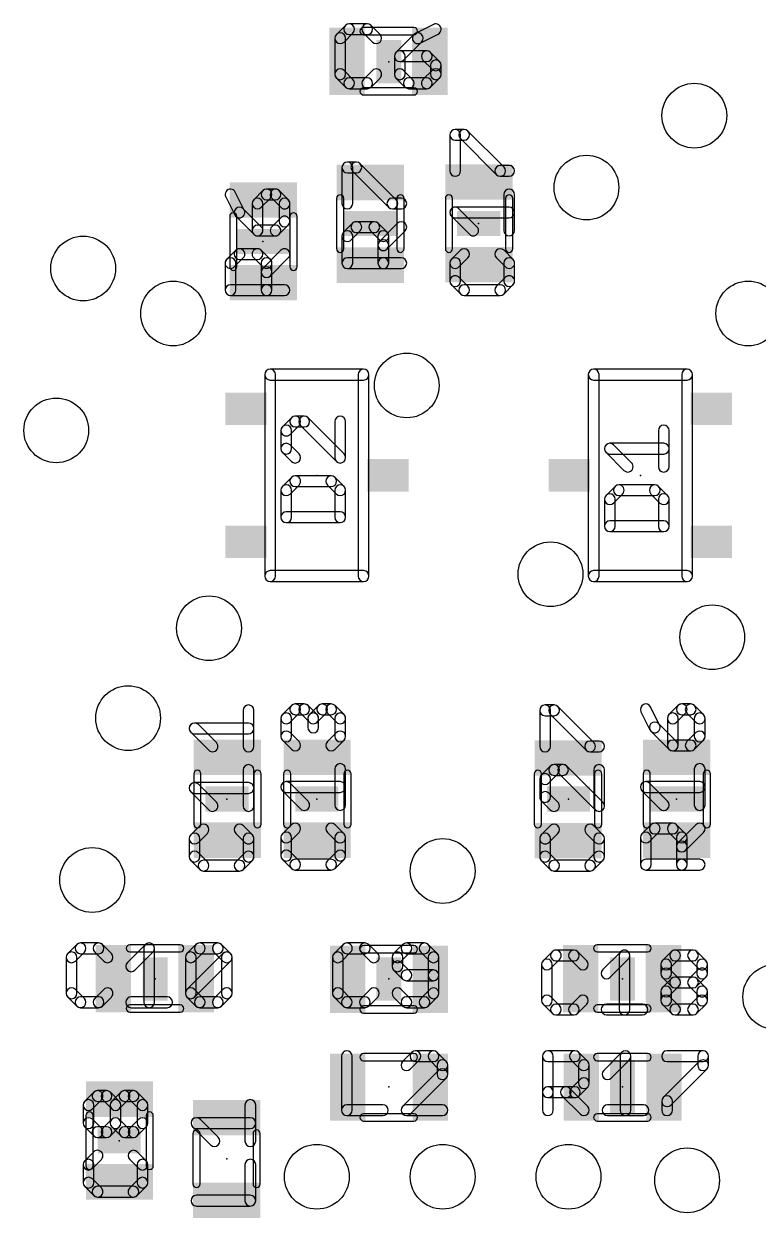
# Model space of a CAD drawing. Extents: x -17 to 91, y -42 to 60.
# Drawn here: x 17.96 to 28.33, y 17.96 to 34.82 of the extents above; entities that cross this region are included whole.
import ezdxf

# ---------------------------------------------------------------- set-up
doc = ezdxf.new("R2010")
doc.units = 0
for name, color, linetype in [('125', 2, 'CONTINUOUS'), ('18', 82, 'CONTINUOUS'), ('21', 253, 'CONTINUOUS'), ('23', 7, 'CONTINUOUS'), ('51', 253, 'CONTINUOUS')]:
    doc.layers.add(name, color=color, linetype=linetype)

# ---------------------------------------------------------------- blocks, each defined once
blk = doc.blocks.new('RECT')
blk.add_solid([(-0.5, -0.5), (0.5, -0.5), (-0.5, 0.5), (0.5, 0.5)])
blk = doc.blocks.new('ROUNDV')
blk.add_circle((0, 0), 0.5)

msp = doc.modelspace()

# ---------------------------------------------------------------- linework, layer by layer
at = {"layer": '125'}
for points in [[(22.5013, 34.8017), (22.3743, 34.6747, 1), (22.4817, 34.5673), (22.6087, 34.6943, 1)], [(22.81, 34.824), (22.555, 34.824, 1), (22.555, 34.672), (22.81, 34.672, 1)], [(22.9907, 34.6747), (22.8637, 34.8017, 1), (22.7563, 34.6943), (22.8833, 34.5673, 1)], [(23.7451, 34.816), (23.4901, 34.689, 1), (23.5579, 34.553), (23.8129, 34.68, 1)], [(22.352, 34.621), (22.352, 34.112, 1), (22.504, 34.112), (22.504, 34.621, 1)], [(23.4703, 34.6747), (23.2163, 34.4207, 1), (23.3237, 34.3133), (23.5777, 34.5673, 1)], [(23.194, 34.367), (23.194, 34.112, 1), (23.346, 34.112), (23.346, 34.367, 1)], [(23.651, 34.443), (23.27, 34.443, 1), (23.27, 34.291), (23.651, 34.291, 1)], [(23.8327, 34.2927), (23.7047, 34.4207, 1), (23.5973, 34.3133), (23.7253, 34.1853, 1)], [(23.855, 34.112), (23.855, 34.239, 1), (23.703, 34.239), (23.703, 34.112, 1)], [(22.3743, 34.0583), (22.5013, 33.9313, 1), (22.6087, 34.0387), (22.4817, 34.1657, 1)], [(22.8637, 33.9313), (22.9907, 34.0583, 1), (22.8833, 34.1657), (22.7563, 34.0387, 1)], [(23.2163, 34.0583), (23.3433, 33.9313, 1), (23.4507, 34.0387), (23.3237, 34.1657, 1)], [(23.7045, 33.931), (23.8325, 34.058, 1), (23.7255, 34.166), (23.5975, 34.039, 1)], [(22.555, 33.909), (22.81, 33.909, 1), (22.81, 34.061), (22.555, 34.061, 1)], [(23.397, 33.909), (23.651, 33.909, 1), (23.651, 34.061), (23.397, 34.061, 1)], [(24.129, 32.748), (24.129, 33.257, 1), (23.977, 33.257), (23.977, 32.748, 1)], [(24.053, 33.181), (24.18, 33.181, 1), (24.18, 33.333), (24.053, 33.333, 1)], [(24.1263, 33.2033), (24.6353, 32.6943, 1), (24.7427, 32.8017), (24.2337, 33.3107, 1)], [(22.605, 32.287), (22.605, 32.796, 1), (22.453, 32.796), (22.453, 32.287, 1)], [(22.529, 32.72), (22.656, 32.72, 1), (22.656, 32.872), (22.529, 32.872, 1)], [(22.6023, 32.7423), (23.1113, 32.2333, 1), (23.2187, 32.3407), (22.7097, 32.8497, 1)], [(24.689, 32.672), (24.816, 32.672, 1), (24.816, 32.824), (24.689, 32.824, 1)], [(20.81, 32.3811), (20.937, 32.1261, 1), (21.073, 32.1939), (20.946, 32.4489, 1)], [(21.3333, 32.4687), (21.2053, 32.3407, 1), (21.3127, 32.2333), (21.4407, 32.3613, 1)], [(21.514, 32.491), (21.387, 32.491, 1), (21.387, 32.339), (21.514, 32.339, 1)], [(21.695, 32.3405), (21.568, 32.4685, 1), (21.46, 32.3615), (21.587, 32.2335, 1)], [(24.892, 31.906), (24.892, 32.415, 1), (24.74, 32.415), (24.74, 31.906, 1)], [(20.9513, 32.1063), (21.2053, 31.8523, 1), (21.3127, 31.9597), (21.0587, 32.2137, 1)], [(21.183, 32.287), (21.183, 31.906, 1), (21.335, 31.906), (21.335, 32.287, 1)], [(21.717, 32.033), (21.717, 32.287, 1), (21.565, 32.287), (21.565, 32.033, 1)], [(23.165, 32.211), (23.292, 32.211, 1), (23.292, 32.363), (23.165, 32.363, 1)], [(24.053, 32.084), (24.816, 32.084, 1), (24.816, 32.236), (24.053, 32.236, 1)], [(24.3607, 31.9597), (24.1067, 32.2137, 1), (23.9993, 32.1063), (24.2533, 31.8523, 1)], [(21.5677, 31.8523), (21.6947, 31.9793, 1), (21.5873, 32.0867), (21.4603, 31.9597, 1)], [(21.259, 31.83), (21.514, 31.83, 1), (21.514, 31.982), (21.259, 31.982, 1)], [(22.605, 31.445), (22.605, 31.827, 1), (22.453, 31.827), (22.453, 31.445, 1)], [(22.5827, 31.7733), (22.7097, 31.9003, 1), (22.6023, 32.0077), (22.4753, 31.8807, 1)], [(22.656, 31.878), (22.91, 31.878, 1), (22.91, 32.03), (22.656, 32.03, 1)], [(22.8565, 31.9), (22.9845, 31.773, 1), (23.0915, 31.881), (22.9635, 32.008, 1)], [(22.962, 31.827), (22.962, 31.699, 1), (23.114, 31.699), (23.114, 31.827, 1)], [(23.0918, 31.6454), (23.3458, 31.9004, 1), (23.2382, 32.0076), (22.9842, 31.7526, 1)], [(22.962, 31.699), (22.962, 31.445, 1), (23.114, 31.445), (23.114, 31.699, 1)], [(20.9317, 31.3923), (21.0587, 31.5193, 1), (20.9513, 31.6267), (20.8243, 31.4997, 1)], [(21.005, 31.497), (21.259, 31.497, 1), (21.259, 31.649), (21.005, 31.649, 1)], [(21.2055, 31.519), (21.3335, 31.392, 1), (21.4405, 31.5), (21.3125, 31.627, 1)], [(21.4408, 31.2644), (21.6948, 31.5194, 1), (21.5872, 31.6266), (21.3332, 31.3716, 1)], [(24.1263, 31.6267), (23.9993, 31.4997, 1), (24.1067, 31.3923), (24.2337, 31.5193, 1)], [(24.8697, 31.4997), (24.7427, 31.6267, 1), (24.6353, 31.5193), (24.7623, 31.3923, 1)], [(20.954, 31.064), (20.954, 31.446, 1), (20.802, 31.446), (20.802, 31.064, 1)], [(21.311, 31.446), (21.311, 31.318, 1), (21.463, 31.318), (21.463, 31.446, 1)], [(21.311, 31.318), (21.311, 31.064, 1), (21.463, 31.064), (21.463, 31.318, 1)], [(23.038, 31.521), (22.529, 31.521, 1), (22.529, 31.369), (23.038, 31.369, 1)], [(23.292, 31.521), (23.038, 31.521, 1), (23.038, 31.369), (23.292, 31.369, 1)], [(23.977, 31.446), (23.977, 31.191, 1), (24.129, 31.191), (24.129, 31.446, 1)], [(24.892, 31.191), (24.892, 31.446, 1), (24.74, 31.446), (24.74, 31.191, 1)], [(23.9993, 31.1373), (24.1263, 31.0103, 1), (24.2337, 31.1177), (24.1067, 31.2447, 1)], [(24.7427, 31.0103), (24.8697, 31.1373, 1), (24.7623, 31.2447), (24.6353, 31.1177, 1)], [(21.387, 31.14), (20.878, 31.14, 1), (20.878, 30.988), (21.387, 30.988, 1)], [(21.641, 31.14), (21.387, 31.14, 1), (21.387, 30.988), (21.641, 30.988, 1)], [(24.18, 30.988), (24.689, 30.988, 1), (24.689, 31.14), (24.18, 31.14, 1)], [(21.7393, 29.2607), (21.6123, 29.1337, 1), (21.7197, 29.0263), (21.8467, 29.1533, 1)], [(21.92, 29.283), (21.793, 29.283, 1), (21.793, 29.131), (21.92, 29.131, 1)], [(22.4818, 28.7517), (21.9738, 29.2607, 1), (21.8662, 29.1533), (22.3742, 28.6443, 1)], [(22.352, 29.207), (22.352, 28.698, 1), (22.504, 28.698), (22.504, 29.207, 1)], [(21.59, 29.08), (21.59, 28.825, 1), (21.742, 28.825), (21.742, 29.08, 1)], [(27.076, 28.571), (27.076, 29.08, 1), (26.924, 29.08), (26.924, 28.571, 1)], [(21.6123, 28.7713), (21.7393, 28.6443, 1), (21.8467, 28.7517), (21.7197, 28.8787, 1)], [(26.238, 28.749), (27, 28.749, 1), (27, 28.901), (26.238, 28.901, 1)], [(26.5457, 28.6247), (26.2917, 28.8787, 1), (26.1843, 28.7713), (26.4383, 28.5173, 1)], [(21.7393, 28.4187), (21.6123, 28.2917, 1), (21.7197, 28.1843), (21.8467, 28.3113, 1)], [(22.301, 28.441), (21.793, 28.441, 1), (21.793, 28.289), (22.301, 28.289, 1)], [(22.4817, 28.2917), (22.3547, 28.4187, 1), (22.2473, 28.3113), (22.3743, 28.1843, 1)], [(21.59, 28.238), (21.59, 27.856, 1), (21.742, 27.856), (21.742, 28.238, 1)], [(22.504, 27.856), (22.504, 28.238, 1), (22.352, 28.238), (22.352, 27.856, 1)], [(26.162, 28.111), (26.162, 27.729, 1), (26.314, 27.729), (26.314, 28.111, 1)], [(26.3113, 28.2917), (26.1843, 28.1647, 1), (26.2917, 28.0573), (26.4187, 28.1843, 1)], [(26.873, 28.314), (26.365, 28.314, 1), (26.365, 28.162), (26.873, 28.162, 1)], [(27.0537, 28.1647), (26.9267, 28.2917, 1), (26.8193, 28.1843), (26.9463, 28.0573, 1)], [(27.076, 27.729), (27.076, 28.111, 1), (26.924, 28.111), (26.924, 27.729, 1)], [(21.666, 27.78), (22.428, 27.78, 1), (22.428, 27.932), (21.666, 27.932, 1)], [(26.238, 27.653), (27, 27.653, 1), (27, 27.805), (26.238, 27.805, 1)], [(21.209, 24.62), (21.209, 25.129, 1), (21.057, 25.129), (21.057, 24.62, 1)], [(21.7197, 24.9623), (21.8467, 25.0893, 1), (21.7393, 25.1967), (21.6123, 25.0697, 1)], [(21.793, 25.067), (21.92, 25.067, 1), (21.92, 25.219), (21.793, 25.219, 1)], [(21.8663, 25.0893), (21.9933, 24.9623, 1), (22.1007, 25.0697), (21.9737, 25.1967, 1)], [(22.1007, 24.9623), (22.2277, 25.0893, 1), (22.1203, 25.1967), (21.9933, 25.0697, 1)], [(22.174, 25.067), (22.301, 25.067, 1), (22.301, 25.219), (22.174, 25.219, 1)], [(22.2473, 25.0893), (22.3743, 24.9623, 1), (22.4817, 25.0697), (22.3547, 25.1967, 1)], [(25.399, 24.62), (25.399, 25.129, 1), (25.247, 25.129), (25.247, 24.62, 1)], [(25.323, 25.053), (25.45, 25.053, 1), (25.45, 25.205), (25.323, 25.205, 1)], [(25.3963, 25.0753), (25.9053, 24.5663, 1), (26.0127, 24.6737), (25.5037, 25.1827, 1)], [(26.678, 25.1091), (26.805, 24.8541, 1), (26.941, 24.9219), (26.814, 25.1769, 1)], [(27.2003, 25.1967), (27.0733, 25.0697, 1), (27.1807, 24.9623), (27.3077, 25.0893, 1)], [(27.381, 25.219), (27.254, 25.219, 1), (27.254, 25.067), (27.381, 25.067, 1)], [(27.5617, 25.0697), (27.4347, 25.1967, 1), (27.3273, 25.0893), (27.4543, 24.9623, 1)], [(21.742, 24.761), (21.742, 25.016, 1), (21.59, 25.016), (21.59, 24.761, 1)], [(21.971, 25.016), (21.971, 24.888, 1), (22.123, 24.888), (22.123, 25.016, 1)], [(22.352, 25.016), (22.352, 24.761, 1), (22.504, 24.761), (22.504, 25.016, 1)], [(26.8193, 24.8343), (27.0733, 24.5803, 1), (27.1807, 24.6877), (26.9267, 24.9417, 1)], [(27.051, 25.016), (27.051, 24.634, 1), (27.203, 24.634), (27.203, 25.016, 1)], [(27.584, 24.761), (27.584, 25.016, 1), (27.432, 25.016), (27.432, 24.761, 1)], [(20.37, 24.798), (21.133, 24.798, 1), (21.133, 24.95), (20.37, 24.95, 1)], [(20.6777, 24.6737), (20.4237, 24.9277, 1), (20.3163, 24.8203), (20.5703, 24.5663, 1)], [(21.8467, 24.6877), (21.7197, 24.8147, 1), (21.6123, 24.7073), (21.7393, 24.5803, 1)], [(22.3743, 24.8147), (22.2473, 24.6877, 1), (22.3547, 24.5803), (22.4817, 24.7073, 1)], [(27.4347, 24.5803), (27.5617, 24.7073, 1), (27.4543, 24.8147), (27.3273, 24.6877, 1)], [(25.959, 24.544), (26.086, 24.544, 1), (26.086, 24.696), (25.959, 24.696, 1)], [(27.127, 24.558), (27.381, 24.558, 1), (27.381, 24.71), (27.127, 24.71, 1)], [(21.209, 23.778), (21.209, 24.287, 1), (21.057, 24.287), (21.057, 23.778, 1)], [(22.504, 23.792), (22.504, 24.301, 1), (22.352, 24.301), (22.352, 23.792, 1)], [(25.396, 24.3405), (25.269, 24.2125, 1), (25.377, 24.1055), (25.504, 24.2335, 1)], [(25.577, 24.363), (25.45, 24.363, 1), (25.45, 24.211), (25.577, 24.211, 1)], [(26.1397, 23.8317), (25.6307, 24.3407, 1), (25.5233, 24.2333), (26.0323, 23.7243, 1)], [(26.01, 24.287), (26.01, 23.778, 1), (26.162, 23.778), (26.162, 24.287, 1)], [(27.584, 23.792), (27.584, 24.301, 1), (27.432, 24.301), (27.432, 23.792, 1)], [(21.666, 23.97), (22.428, 23.97, 1), (22.428, 24.122), (21.666, 24.122, 1)], [(21.9737, 23.8457), (21.7197, 24.0997, 1), (21.6123, 23.9923), (21.8663, 23.7383, 1)], [(25.247, 24.159), (25.247, 23.905, 1), (25.399, 23.905), (25.399, 24.159, 1)], [(26.746, 23.97), (27.508, 23.97, 1), (27.508, 24.122), (26.746, 24.122, 1)], [(27.0537, 23.8457), (26.7997, 24.0997, 1), (26.6923, 23.9923), (26.9463, 23.7383, 1)], [(20.37, 23.956), (21.133, 23.956, 1), (21.133, 24.108), (20.37, 24.108, 1)], [(20.6777, 23.8317), (20.4237, 24.0857, 1), (20.3163, 23.9783), (20.5703, 23.7243, 1)], [(25.2693, 23.8513), (25.3963, 23.7243, 1), (25.5037, 23.8317), (25.3767, 23.9587, 1)], [(20.4433, 23.4987), (20.3163, 23.3717, 1), (20.4237, 23.2643), (20.5507, 23.3913, 1)], [(21.1867, 23.3717), (21.0597, 23.4987, 1), (20.9523, 23.3913), (21.0793, 23.2643, 1)], [(21.7393, 23.5127), (21.6123, 23.3857, 1), (21.7197, 23.2783), (21.8467, 23.4053, 1)], [(22.4817, 23.3857), (22.3547, 23.5127, 1), (22.2473, 23.4053), (22.3743, 23.2783, 1)], [(25.3963, 23.4987), (25.2693, 23.3717, 1), (25.3767, 23.2643), (25.5037, 23.3913, 1)], [(26.1397, 23.3717), (26.0127, 23.4987, 1), (25.9053, 23.3913), (26.0323, 23.2643, 1)], [(26.7997, 23.2783), (26.9267, 23.4053, 1), (26.8193, 23.5127), (26.6923, 23.3857, 1)], [(26.873, 23.383), (27.127, 23.383, 1), (27.127, 23.535), (26.873, 23.535, 1)], [(27.0733, 23.4053), (27.2003, 23.2783, 1), (27.3077, 23.3857), (27.1807, 23.5127, 1)], [(27.3077, 23.1513), (27.5617, 23.4053, 1), (27.4543, 23.5127), (27.2003, 23.2587, 1)], [(20.294, 23.318), (20.294, 23.063, 1), (20.446, 23.063), (20.446, 23.318, 1)], [(21.209, 23.063), (21.209, 23.318, 1), (21.057, 23.318), (21.057, 23.063, 1)], [(21.59, 23.332), (21.59, 23.077, 1), (21.742, 23.077), (21.742, 23.332, 1)], [(22.504, 23.077), (22.504, 23.332, 1), (22.352, 23.332), (22.352, 23.077, 1)], [(25.247, 23.318), (25.247, 23.063, 1), (25.399, 23.063), (25.399, 23.318, 1)], [(26.162, 23.063), (26.162, 23.318, 1), (26.01, 23.318), (26.01, 23.063, 1)], [(26.822, 22.95), (26.822, 23.332, 1), (26.67, 23.332), (26.67, 22.95, 1)], [(27.178, 23.332), (27.178, 23.205, 1), (27.33, 23.205), (27.33, 23.332, 1)], [(27.178, 23.205), (27.178, 22.95, 1), (27.33, 22.95), (27.33, 23.205, 1)], [(20.3163, 23.0093), (20.4433, 22.8823, 1), (20.5507, 22.9897), (20.4237, 23.1167, 1)], [(21.0597, 22.8823), (21.1867, 23.0093, 1), (21.0793, 23.1167), (20.9523, 22.9897, 1)], [(21.6123, 23.0233), (21.7393, 22.8963, 1), (21.8467, 23.0037), (21.7197, 23.1307, 1)], [(22.3547, 22.8963), (22.4817, 23.0233, 1), (22.3743, 23.1307), (22.2473, 23.0037, 1)], [(25.2693, 23.0093), (25.3963, 22.8823, 1), (25.5037, 22.9897), (25.3767, 23.1167, 1)], [(26.0127, 22.8823), (26.1397, 23.0093, 1), (26.0323, 23.1167), (25.9053, 22.9897, 1)], [(20.497, 22.86), (21.006, 22.86, 1), (21.006, 23.012), (20.497, 23.012, 1)], [(21.793, 22.874), (22.301, 22.874, 1), (22.301, 23.026), (21.793, 23.026, 1)], [(25.45, 22.86), (25.959, 22.86, 1), (25.959, 23.012), (25.45, 23.012, 1)], [(27.254, 23.026), (26.746, 23.026, 1), (26.746, 22.874), (27.254, 22.874, 1)], [(27.508, 23.026), (27.254, 23.026, 1), (27.254, 22.874), (27.508, 22.874, 1)], [(18.7053, 21.8217), (18.5783, 21.6947, 1), (18.6857, 21.5873), (18.8127, 21.7143, 1)], [(19.014, 21.844), (18.759, 21.844, 1), (18.759, 21.692), (19.014, 21.692, 1)], [(19.1947, 21.6947), (19.0677, 21.8217, 1), (18.9603, 21.7143), (19.0873, 21.5873, 1)], [(19.5277, 21.4603), (19.7817, 21.7143, 1), (19.6743, 21.8217), (19.4203, 21.5677, 1)], [(19.652, 21.768), (19.652, 21.006, 1), (19.804, 21.006), (19.804, 21.768, 1)], [(20.3697, 21.5873), (20.4967, 21.7143, 1), (20.3893, 21.8217), (20.2623, 21.6947, 1)], [(20.443, 21.692), (20.698, 21.692, 1), (20.698, 21.844), (20.443, 21.844, 1)], [(20.6443, 21.7143), (20.7713, 21.5873, 1), (20.8787, 21.6947), (20.7517, 21.8217, 1)], [(22.4683, 21.8217), (22.3413, 21.6947, 1), (22.4487, 21.5873), (22.5757, 21.7143, 1)], [(22.777, 21.844), (22.522, 21.844, 1), (22.522, 21.692), (22.777, 21.692, 1)], [(22.9577, 21.6947), (22.8307, 21.8217, 1), (22.7233, 21.7143), (22.8503, 21.5873, 1)], [(23.3103, 21.8217), (23.1833, 21.6947, 1), (23.2907, 21.5873), (23.4177, 21.7143, 1)], [(23.619, 21.844), (23.364, 21.844, 1), (23.364, 21.692), (23.619, 21.692, 1)], [(23.7997, 21.6947), (23.6727, 21.8217, 1), (23.5653, 21.7143), (23.6923, 21.5873, 1)], [(18.556, 21.641), (18.556, 21.133, 1), (18.708, 21.133), (18.708, 21.641, 1)], [(20.392, 21.133), (20.392, 21.641, 1), (20.24, 21.641), (20.24, 21.133, 1)], [(20.3697, 21.0792), (20.8787, 21.5872, 1), (20.7713, 21.6948), (20.2623, 21.1868, 1)], [(20.749, 21.641), (20.749, 21.133, 1), (20.901, 21.133), (20.901, 21.641, 1)], [(22.319, 21.641), (22.319, 21.133, 1), (22.471, 21.133), (22.471, 21.641, 1)], [(23.161, 21.641), (23.161, 21.514, 1), (23.313, 21.514), (23.313, 21.641, 1)], [(23.1833, 21.4603), (23.3103, 21.3333, 1), (23.4177, 21.4407), (23.2907, 21.5677, 1)], [(23.822, 21.387), (23.822, 21.641, 1), (23.67, 21.641), (23.67, 21.387, 1)], [(25.273, 21.54), (25.273, 21.031, 1), (25.425, 21.031), (25.425, 21.54, 1)], [(25.4223, 21.7207), (25.2953, 21.5937, 1), (25.4027, 21.4863), (25.5297, 21.6133, 1)], [(25.731, 21.743), (25.476, 21.743, 1), (25.476, 21.591), (25.731, 21.591, 1)], [(25.9117, 21.5937), (25.7847, 21.7207, 1), (25.6773, 21.6133), (25.8043, 21.4863, 1)], [(26.2447, 21.3593), (26.4987, 21.6133, 1), (26.3913, 21.7207), (26.1373, 21.4667, 1)], [(26.369, 21.667), (26.369, 20.904, 1), (26.521, 20.904), (26.521, 21.667, 1)], [(27.109, 21.413), (27.109, 21.54, 1), (26.957, 21.54), (26.957, 21.413, 1)], [(27.0867, 21.4863), (27.2137, 21.6133, 1), (27.1063, 21.7207), (26.9793, 21.5937, 1)], [(27.16, 21.591), (27.414, 21.591, 1), (27.414, 21.743), (27.16, 21.743, 1)], [(27.3605, 21.613), (27.4885, 21.486, 1), (27.5955, 21.594), (27.4675, 21.721, 1)], [(27.466, 21.54), (27.466, 21.413, 1), (27.618, 21.413), (27.618, 21.54, 1)], [(23.364, 21.311), (23.746, 21.311, 1), (23.746, 21.463), (23.364, 21.463, 1)], [(23.822, 21.133), (23.822, 21.387, 1), (23.67, 21.387), (23.67, 21.133, 1)], [(27.2137, 21.3397), (27.0867, 21.4667, 1), (26.9793, 21.3593), (27.1063, 21.2323, 1)], [(27.4885, 21.467), (27.3605, 21.34, 1), (27.4675, 21.232), (27.5955, 21.359, 1)], [(27.087, 21.1045), (27.214, 21.2325, 1), (27.106, 21.3395), (26.979, 21.2115, 1)], [(27.16, 21.21), (27.414, 21.21, 1), (27.414, 21.362), (27.16, 21.362, 1)], [(27.3603, 21.2323), (27.4883, 21.1043, 1), (27.5957, 21.2117), (27.4677, 21.3397, 1)], [(18.5783, 21.0793), (18.7053, 20.9523, 1), (18.8127, 21.0597), (18.6857, 21.1867, 1)], [(19.0677, 20.9523), (19.1947, 21.0793, 1), (19.0873, 21.1867), (18.9603, 21.0597, 1)], [(20.4967, 21.0597), (20.3697, 21.1867, 1), (20.2623, 21.0793), (20.3893, 20.9523, 1)], [(20.7713, 21.1867), (20.6443, 21.0597, 1), (20.7517, 20.9523), (20.8787, 21.0793, 1)], [(22.3413, 21.0793), (22.4683, 20.9523, 1), (22.5757, 21.0597), (22.4487, 21.1867, 1)], [(22.8307, 20.9523), (22.9577, 21.0793, 1), (22.8503, 21.1867), (22.7233, 21.0597, 1)], [(23.1833, 21.0793), (23.3103, 20.9523, 1), (23.4177, 21.0597), (23.2907, 21.1867, 1)], [(23.6727, 20.9523), (23.7997, 21.0793, 1), (23.6923, 21.1867), (23.5653, 21.0597, 1)], [(25.2953, 20.9773), (25.4223, 20.8503, 1), (25.5297, 20.9577), (25.4027, 21.0847, 1)], [(25.7847, 20.8503), (25.9117, 20.9773, 1), (25.8043, 21.0847), (25.6773, 20.9577, 1)], [(27.109, 21.031), (27.109, 21.158, 1), (26.957, 21.158), (26.957, 21.031, 1)], [(27.2137, 20.9577), (27.0867, 21.0847, 1), (26.9793, 20.9773), (27.1063, 20.8503, 1)], [(27.4885, 21.085), (27.3605, 20.958, 1), (27.4675, 20.85), (27.5955, 20.977, 1)], [(27.466, 21.158), (27.466, 21.031, 1), (27.618, 21.031), (27.618, 21.158, 1)], [(18.759, 20.93), (19.014, 20.93, 1), (19.014, 21.082), (18.759, 21.082, 1)], [(19.474, 20.93), (19.983, 20.93, 1), (19.983, 21.082), (19.474, 21.082, 1)], [(20.698, 21.082), (20.443, 21.082, 1), (20.443, 20.93), (20.698, 20.93, 1)], [(22.522, 20.93), (22.777, 20.93, 1), (22.777, 21.082), (22.522, 21.082, 1)], [(23.364, 20.93), (23.619, 20.93, 1), (23.619, 21.082), (23.364, 21.082, 1)], [(25.476, 20.828), (25.731, 20.828, 1), (25.731, 20.98), (25.476, 20.98, 1)], [(26.191, 20.828), (26.7, 20.828, 1), (26.7, 20.98), (26.191, 20.98, 1)], [(27.414, 20.98), (27.16, 20.98, 1), (27.16, 20.828), (27.414, 20.828, 1)], [(22.446, 20.244), (22.446, 19.482, 1), (22.598, 19.482), (22.598, 20.244, 1)], [(23.4373, 20.2977), (23.3103, 20.1707, 1), (23.4177, 20.0633), (23.5447, 20.1903, 1)], [(23.746, 20.32), (23.491, 20.32, 1), (23.491, 20.168), (23.746, 20.168, 1)], [(23.9267, 20.1707), (23.7997, 20.2977, 1), (23.6923, 20.1903), (23.8193, 20.0633, 1)], [(25.439, 19.736), (25.439, 20.244, 1), (25.287, 20.244), (25.287, 19.736, 1)], [(25.363, 20.168), (25.745, 20.168, 1), (25.745, 20.32), (25.363, 20.32, 1)], [(25.6913, 20.1903), (25.8183, 20.0633, 1), (25.9257, 20.1707), (25.7987, 20.2977, 1)], [(26.2587, 19.9363), (26.5127, 20.1903, 1), (26.4053, 20.2977), (26.1513, 20.0437, 1)], [(26.383, 20.244), (26.383, 19.482, 1), (26.535, 19.482), (26.535, 20.244, 1)], [(27.047, 20.168), (27.556, 20.168, 1), (27.556, 20.32), (27.047, 20.32, 1)], [(27.48, 20.244), (27.48, 20.117, 1), (27.632, 20.117), (27.632, 20.244, 1)], [(23.949, 19.99), (23.949, 20.117, 1), (23.797, 20.117), (23.797, 19.99, 1)], [(25.796, 20.117), (25.796, 19.863, 1), (25.948, 19.863), (25.948, 20.117, 1)], [(27.5023, 20.1708), (26.9933, 19.6628, 1), (27.1007, 19.5552), (27.6097, 20.0632, 1)], [(23.4177, 19.4282), (23.9267, 19.9362, 1), (23.8193, 20.0438), (23.3103, 19.5358, 1)], [(25.8183, 19.9167), (25.6913, 19.7897, 1), (25.7987, 19.6823), (25.9257, 19.8093, 1)], [(18.9257, 19.5013), (19.0527, 19.6283, 1), (18.9453, 19.7357), (18.8183, 19.6087, 1)], [(18.999, 19.606), (19.126, 19.606, 1), (19.126, 19.758), (18.999, 19.758, 1)], [(19.0723, 19.6283), (19.1993, 19.5013, 1), (19.3067, 19.6087), (19.1797, 19.7357, 1)], [(19.3067, 19.5013), (19.4337, 19.6283, 1), (19.3263, 19.7357), (19.1993, 19.6087, 1)], [(19.38, 19.606), (19.507, 19.606, 1), (19.507, 19.758), (19.38, 19.758, 1)], [(19.4533, 19.6283), (19.5803, 19.5013, 1), (19.6877, 19.6087), (19.5607, 19.7357, 1)], [(25.439, 19.482), (25.439, 19.736, 1), (25.287, 19.736), (25.287, 19.482, 1)], [(25.618, 19.812), (25.363, 19.812, 1), (25.363, 19.66), (25.618, 19.66, 1)], [(25.745, 19.812), (25.618, 19.812, 1), (25.618, 19.66), (25.745, 19.66, 1)], [(25.5643, 19.6823), (25.8183, 19.4283, 1), (25.9257, 19.5357), (25.6717, 19.7897, 1)], [(18.948, 19.3), (18.948, 19.555, 1), (18.796, 19.555), (18.796, 19.3, 1)], [(19.329, 19.3), (19.329, 19.555, 1), (19.177, 19.555), (19.177, 19.3, 1)], [(19.558, 19.555), (19.558, 19.3, 1), (19.71, 19.3), (19.71, 19.555, 1)], [(21.234, 19.046), (21.234, 19.555, 1), (21.082, 19.555), (21.082, 19.046, 1)], [(26.971, 19.609), (26.971, 19.482, 1), (27.123, 19.482), (27.123, 19.609, 1)], [(22.522, 19.406), (23.031, 19.406, 1), (23.031, 19.558), (22.522, 19.558, 1)], [(23.873, 19.558), (23.364, 19.558, 1), (23.364, 19.406), (23.873, 19.406, 1)], [(26.205, 19.406), (26.714, 19.406, 1), (26.714, 19.558), (26.205, 19.558, 1)], [(19.0527, 19.2267), (18.9257, 19.3537, 1), (18.8183, 19.2463), (18.9453, 19.1193, 1)], [(19.126, 19.249), (18.999, 19.249, 1), (18.999, 19.097), (19.126, 19.097, 1)], [(19.1993, 19.3537), (19.0723, 19.2267, 1), (19.1797, 19.1193), (19.3067, 19.2463, 1)], [(19.4337, 19.2267), (19.3067, 19.3537, 1), (19.1993, 19.2463), (19.3263, 19.1193, 1)], [(19.507, 19.249), (19.38, 19.249, 1), (19.38, 19.097), (19.507, 19.097, 1)], [(19.5803, 19.3537), (19.4533, 19.2267, 1), (19.5607, 19.1193), (19.6877, 19.2463, 1)], [(20.396, 19.224), (21.158, 19.224, 1), (21.158, 19.376), (20.396, 19.376, 1)], [(20.7037, 19.0997), (20.4497, 19.3537, 1), (20.3423, 19.2463), (20.5963, 18.9923, 1)], [(18.9453, 18.8937), (18.8183, 18.7667, 1), (18.9257, 18.6593), (19.0527, 18.7863, 1)], [(19.6877, 18.7667), (19.5607, 18.8937, 1), (19.4533, 18.7863), (19.5803, 18.6593, 1)], [(18.796, 18.713), (18.796, 18.458, 1), (18.948, 18.458), (18.948, 18.713, 1)], [(19.71, 18.458), (19.71, 18.713, 1), (19.558, 18.713), (19.558, 18.458, 1)], [(21.234, 18.204), (21.234, 18.713, 1), (21.082, 18.713), (21.082, 18.204, 1)], [(18.8183, 18.4043), (18.9453, 18.2773, 1), (19.0527, 18.3847), (18.9257, 18.5117, 1)], [(18.999, 18.255), (19.507, 18.255, 1), (19.507, 18.407), (18.999, 18.407, 1)], [(19.5607, 18.2773), (19.6877, 18.4043, 1), (19.5803, 18.5117), (19.4533, 18.3847, 1)], [(20.396, 18.128), (21.158, 18.128, 1), (21.158, 18.28), (20.396, 18.28, 1)]]:
    msp.add_lwpolyline(points, format="xyb", close=True, dxfattribs=at)
at = {"layer": '23'}
for p in [(23.114, 34.29), (22.86, 32.004), (24.384, 32.004), (21.336, 31.75), (22.098, 28.448), (26.67, 28.448), (20.828, 23.876), (22.098, 23.876), (25.654, 23.876), (27.178, 23.876), (19.812, 21.336), (23.114, 21.336), (26.416, 21.336), (23.114, 19.812), (26.416, 19.812), (19.304, 19.05), (20.828, 18.796)]:
    msp.add_point(p, dxfattribs=at)
at = {"layer": '51'}
for points in [[(22.758, 34.6712), (23.47, 34.6712, 1), (23.47, 34.7728), (22.758, 34.7728, 1)], [(22.758, 33.8202), (23.47, 33.8202, 1), (23.47, 33.9218), (22.758, 33.9218, 1)], [(22.4788, 31.648), (22.4788, 32.36, 1), (22.3772, 32.36), (22.3772, 31.648, 1)], [(23.3298, 31.648), (23.3298, 32.36, 1), (23.2282, 32.36), (23.2282, 31.648, 1)], [(23.9142, 32.36), (23.9142, 31.648, 1), (24.0158, 31.648), (24.0158, 32.36, 1)], [(24.7652, 32.36), (24.7652, 31.648, 1), (24.8668, 31.648), (24.8668, 32.36, 1)], [(20.8662, 32.106), (20.8662, 31.394, 1), (20.9678, 31.394), (20.9678, 32.106, 1)], [(21.7172, 32.106), (21.7172, 31.394, 1), (21.8188, 31.394), (21.8188, 32.106, 1)], [(21.5138, 27.0256), (21.5138, 29.8704, 1), (21.3614, 29.8704), (21.3614, 27.0256, 1)], [(21.4376, 29.7942), (22.7584, 29.7942, 1), (22.7584, 29.9466), (21.4376, 29.9466, 1)], [(22.6822, 29.8704), (22.6822, 27.0256, 1), (22.8346, 27.0256), (22.8346, 29.8704, 1)], [(26.0096, 29.7942), (27.3304, 29.7942, 1), (27.3304, 29.9466), (26.0096, 29.9466, 1)], [(26.0858, 27.0256), (26.0858, 29.8704, 1), (25.9334, 29.8704), (25.9334, 27.0256, 1)], [(27.2542, 29.8704), (27.2542, 27.0256, 1), (27.4066, 27.0256), (27.4066, 29.8704, 1)], [(22.7584, 27.1018), (21.4376, 27.1018, 1), (21.4376, 26.9494), (22.7584, 26.9494, 1)], [(27.3304, 27.1018), (26.0096, 27.1018, 1), (26.0096, 26.9494), (27.3304, 26.9494, 1)], [(20.3582, 24.232), (20.3582, 23.52, 1), (20.4598, 23.52), (20.4598, 24.232, 1)], [(21.2092, 24.232), (21.2092, 23.52, 1), (21.3108, 23.52), (21.3108, 24.232, 1)], [(21.6282, 24.232), (21.6282, 23.52, 1), (21.7298, 23.52), (21.7298, 24.232, 1)], [(22.4792, 24.232), (22.4792, 23.52, 1), (22.5808, 23.52), (22.5808, 24.232, 1)], [(25.2728, 23.52), (25.2728, 24.232, 1), (25.1712, 24.232), (25.1712, 23.52, 1)], [(26.1238, 23.52), (26.1238, 24.232, 1), (26.0222, 24.232), (26.0222, 23.52, 1)], [(26.7082, 24.232), (26.7082, 23.52, 1), (26.8098, 23.52), (26.8098, 24.232, 1)], [(27.5592, 24.232), (27.5592, 23.52, 1), (27.6608, 23.52), (27.6608, 24.232, 1)], [(19.456, 21.7172), (20.168, 21.7172, 1), (20.168, 21.8188), (19.456, 21.8188, 1)], [(23.47, 21.8058), (22.758, 21.8058, 1), (22.758, 21.7042), (23.47, 21.7042, 1)], [(26.06, 21.7172), (26.772, 21.7172, 1), (26.772, 21.8188), (26.06, 21.8188, 1)], [(19.456, 20.8662), (20.168, 20.8662, 1), (20.168, 20.9678), (19.456, 20.9678, 1)], [(23.47, 20.9548), (22.758, 20.9548, 1), (22.758, 20.8532), (23.47, 20.8532, 1)], [(26.06, 20.8662), (26.772, 20.8662, 1), (26.772, 20.9678), (26.06, 20.9678, 1)], [(23.47, 20.2818), (22.758, 20.2818, 1), (22.758, 20.1802), (23.47, 20.1802, 1)], [(26.772, 20.2818), (26.06, 20.2818, 1), (26.06, 20.1802), (26.772, 20.1802, 1)], [(18.8342, 19.406), (18.8342, 18.694, 1), (18.9358, 18.694), (18.9358, 19.406, 1)], [(19.6852, 19.406), (19.6852, 18.694, 1), (19.7868, 18.694), (19.7868, 19.406, 1)], [(23.47, 19.4308), (22.758, 19.4308, 1), (22.758, 19.3292), (23.47, 19.3292, 1)], [(26.772, 19.4308), (26.06, 19.4308, 1), (26.06, 19.3292), (26.772, 19.3292, 1)], [(20.4468, 18.44), (20.4468, 19.152, 1), (20.3452, 19.152), (20.3452, 18.44, 1)], [(21.2978, 18.44), (21.2978, 19.152, 1), (21.1962, 19.152), (21.1962, 18.44, 1)]]:
    msp.add_lwpolyline(points, format="xyb", close=True, dxfattribs=at)

# ---------------------------------------------------------------- block references
at = {"layer": '18', "xscale": 0.9144, "yscale": 0.9144}
for p in [(27.432, 33.528), (25.908, 32.512), (18.796, 31.369), (20.066, 30.734), (28.194, 30.734), (23.368, 29.718), (18.415, 29.083), (25.4, 27.051), (20.574, 26.289), (27.686, 26.162), (19.431, 25.019), (23.876, 22.86), (18.923, 22.733), (28.575, 21.082), (22.098, 18.542), (23.876, 18.542), (25.654, 18.542), (27.3304, 18.4912)]:
    msp.add_blockref('ROUNDV', p, dxfattribs=at)
at = {"layer": '21', "xscale": 0.3556, "yscale": 0.6096}
for p in [(23.114, 34.29), (19.812, 21.336), (26.416, 21.336)]:
    msp.add_blockref('RECT', p, dxfattribs=at)
at = {"layer": '21', "xscale": 0.3556}
for p, yscale, rotation in [((22.86, 32.004), 0.762, 90), ((24.384, 32.004), 0.6096, 270), ((21.336, 31.75), 0.762, 270), ((20.828, 23.876), 0.6096, 270), ((22.098, 23.876), 0.6096, 270), ((25.654, 23.876), 0.6096, 90), ((27.178, 23.876), 0.762, 270), ((23.114, 21.336), 0.6096, 180), ((26.416, 19.812), 0.762, 180), ((19.304, 19.05), 0.6096, 270)]:
    msp.add_blockref('RECT', p, dxfattribs=dict(at, yscale=yscale, rotation=rotation))
at = {"layer": '51', "xscale": 0.5001, "yscale": 0.95}
for p in [(22.5259, 34.2951), (23.6943, 34.2951), (19.2239, 21.3411), (20.3923, 21.3411), (25.8279, 21.3411), (26.9962, 21.3411)]:
    msp.add_blockref('RECT', p, dxfattribs=at)
at = {"layer": '51'}
for p, xscale, yscale, rotation in [((22.8549, 32.5843), 0.5001, 0.95, 90), ((24.3891, 32.5922), 0.5001, 0.95, 270), ((21.3411, 32.3381), 0.5001, 0.95, 270), ((22.8549, 31.4159), 0.5001, 0.95, 90), ((24.3891, 31.4238), 0.5001, 0.95, 270), ((21.3411, 31.1698), 0.5001, 0.95, 270), ((21.0947, 29.3878), 0.4572, 0.5842, 270), ((27.6733, 29.3878), 0.4572, 0.5842, 90), ((23.1013, 28.448), 0.4572, 0.5842, 270), ((25.6667, 28.448), 0.4572, 0.5842, 90), ((21.0947, 27.5082), 0.4572, 0.5842, 270), ((27.6733, 27.5082), 0.4572, 0.5842, 90), ((20.8331, 24.4642), 0.5001, 0.95, 270), ((22.1031, 24.4642), 0.5001, 0.95, 270), ((25.6489, 24.4563), 0.5001, 0.95, 90), ((27.1831, 24.4642), 0.5001, 0.95, 270), ((20.8331, 23.2958), 0.5001, 0.95, 270), ((22.1031, 23.2958), 0.5001, 0.95, 270), ((25.6489, 23.2879), 0.5001, 0.95, 90), ((27.1831, 23.2958), 0.5001, 0.95, 270), ((22.5338, 21.3309), 0.5001, 0.95, 180), ((23.7021, 21.3309), 0.5001, 0.95, 180), ((22.5338, 19.8069), 0.5001, 0.95, 180), ((23.7021, 19.8069), 0.5001, 0.95, 180), ((25.8358, 19.8069), 0.5001, 0.95, 180), ((27.0042, 19.8069), 0.5001, 0.95, 180), ((19.3091, 19.6381), 0.5001, 0.95, 270), ((20.8229, 19.3763), 0.5001, 0.95, 90), ((19.3091, 18.4698), 0.5001, 0.95, 270), ((20.8229, 18.2079), 0.5001, 0.95, 90)]:
    msp.add_blockref('RECT', p, dxfattribs=dict(at, xscale=xscale, yscale=yscale, rotation=rotation))

doc.saveas('drawing.dxf')
